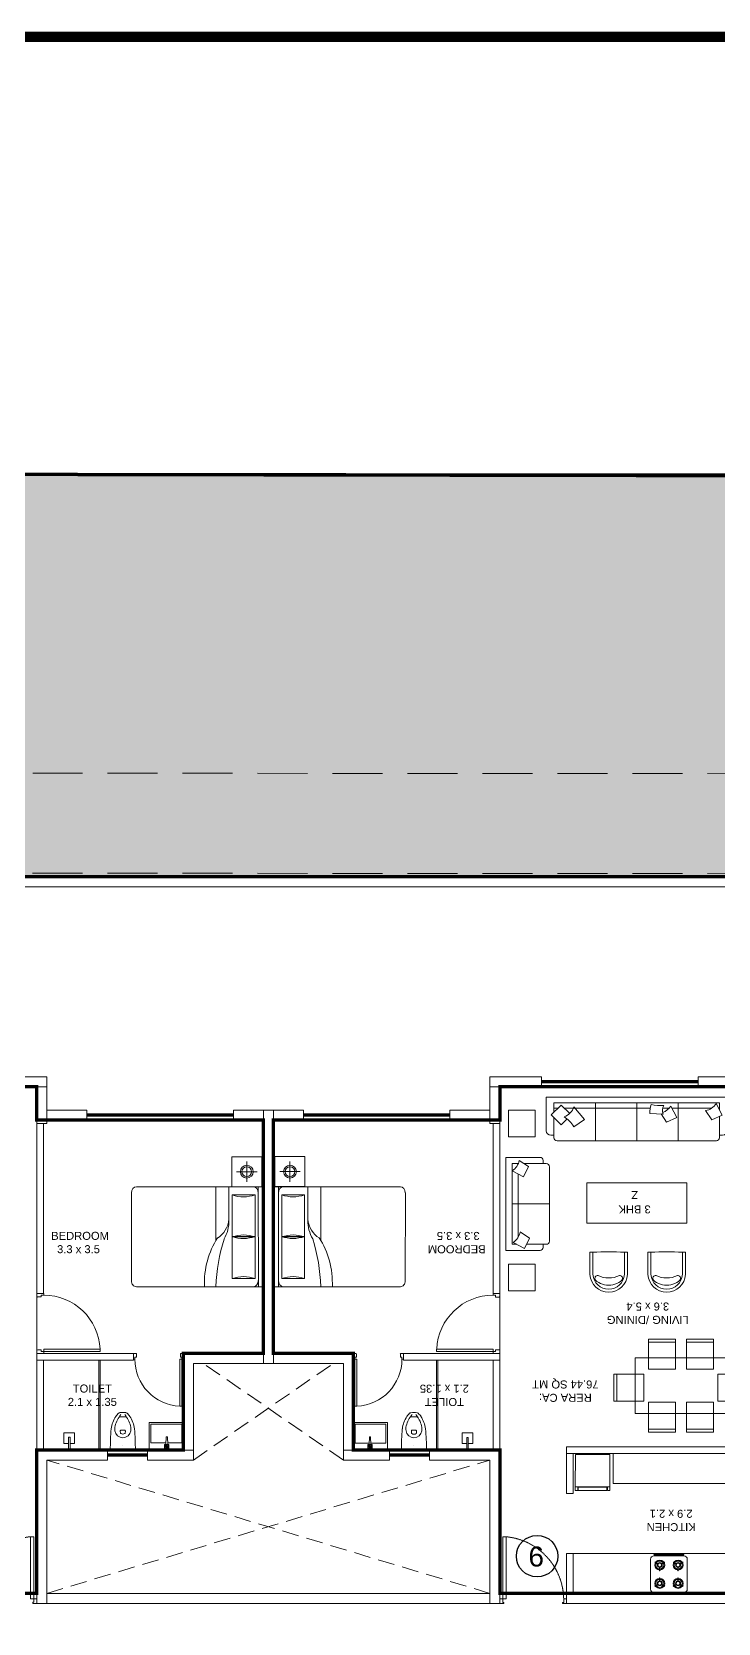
# Model space of a CAD drawing. Header units: inches. Extents: x 27644242 to 29761523, y -859349 to 216979.
# Drawn here: x 29085090 to 29095388, y -317031 to -293162 of the extents above; entities that cross this region are included whole.
import ezdxf

# ---------------------------------------------------------------- set-up
doc = ezdxf.new("R2010")
doc.units = ezdxf.units.IN
doc.header["$MEASUREMENT"] = 0
doc.set_wipeout_variables(frame=1)
for name, pattern in [('01-Xref Col Podium Lvl-1$0$HIDDEN', [0.375, 0.25, -0.125]), ('DASHED', [0.75, 0.5, -0.25]), ('DASHED2', [0.375, 0.25, -0.125]), ('HIDDEN', [0.375, 0.25, -0.125])]:
    doc.linetypes.add(name, pattern=pattern)
doc.layers.get('Defpoints').update_dxf_attribs({"color": 8})
for name, color, linetype, lineweight in [('AHC-A-DUCT', 14, 'HIDDEN', 5), ('DOOR', 4, 'Continuous', 0), ('DOORS', 1, 'Continuous', 9), ('FURN', 250, 'Continuous', 0), ('RVA Site Boundary', 17, 'Continuous', 15), ('WALL', 7, 'Continuous', 20), ('WINDOW', 162, 'Continuous', 13)]:
    doc.layers.add(name, color=color, linetype=linetype, lineweight=lineweight)
for name, color, linetype in [('HATCH', 9, 'Continuous'), ('ROAD', 32, 'Continuous'), ('text', 7, 'Continuous')]:
    doc.layers.add(name, color=color, linetype=linetype)
doc.styles.add('AMITS', font='arial.ttf')

# ---------------------------------------------------------------- blocks, each defined once
blk = doc.blocks.new('A$C3D5F2F58')
at = {"color": 0, "linetype": 'ByBlock'}
blk.add_wipeout([(188, 0), (-188, 0), (-185, -125), (-183, -194), (-179, -263), (-176, -302), (-170, -349), (-151, -415), (-144, -433), (-131, -459), (-112, -495), (-106, -504), (-86, -530), (-72, -545), (-64, -553), (-56, -558), (-41, -562), (-23, -564), (3, -565), (30, -563), (47, -561), (56, -558), (74, -543), (101, -511), (135, -451), (158, -392), (171, -340), (179, -260), (185, -136), (187, -46)], dxfattribs=at)
for p, q in [((-188, 0), (188, 0)), ((0, -63), (0, -63)), ((-38, -282), (-36, -255)), ((-24, -298), (24, -298)), ((36, -255), (38, -282)), ((-43, -497), (43, -497))]:
    blk.add_line(p, q, dxfattribs=at)
at = {"color": 0, "linetype": 'ByBlock', "extrusion": (0, 0, -1)}
for centre, major_axis, ratio, start_param, end_param in [((3903, 5), (4088, 164), 0.940247, 3.100232, 3.182953), ((-3903, 5), (-4088, 164), 0.940247, 3.100232, 3.182953), ((0, -305), (84.4, 84.4), 1, 4.07333, 6.922251), ((0, -292), (-38.2, 38.2), 1, 0.139988, 1.430816), ((276, -258), (321, 321), 1, 3.353441, 3.79389), ((87, -319), (147, 147), 1, 3.705861, 4.079165), ((326, -246), (-323, 323), 1, 4.816657, 5.23508), ((-24, -284), (10, 10), 1, 2.356198, 4.018929), ((-27, -256), (6.03, 6.03), 1, 4.01894, 4.852375), ((24, -284), (-10, 10), 1, 2.264265, 3.926995), ((-326, -246), (-323, 323), 1, 2.618909, 3.037332), ((27, -256), (6.03, 6.03), 1, -0.139979, 0.693472), ((-276, -258), (-321, 321), 1, 2.489302, 2.929752), ((-87, -319), (-147, 147), 1, 2.204028, 2.577331), ((119, -350), (193, 193), 1, 3.092098, 3.328462), ((-41, -527), (24.1, 24.1), 1, 2.528301, 3.092099), ((-43, -474), (16.1, 16.1), 1, 2.356198, 3.387836), ((0, -292), (-193, 193), 1, 3.75489, 4.099099), ((43, -474), (16.1, 16.1), 1, 1.324559, 2.356198), ((41, -527), (24.1, 24.1), 1, 1.620298, 2.184095), ((-119, -350), (193, 193), 1, 1.383935, 1.620298)]:
    blk.add_ellipse(centre, major_axis=major_axis, ratio=ratio, start_param=start_param, end_param=end_param, dxfattribs=at)
blk = doc.blocks.new('A$C3E645E75')
at = {"extrusion": (0, 0, -1), "zscale": -0.9999999999999998, "rotation": 179.9999999999989}
blk.add_blockref('A$C3D5F2F58', (0, 0), dxfattribs=at)
blk = doc.blocks.new('A$C3C731254-flat-1')
at = {"layer": 'FURN'}
for p, q in [((-77430, -2820), (-77431, -2802)), ((-77430, -2802), (-77318, -2797)), ((-77430, -2820), (-77318, -2825))]:
    blk.add_line(p, q, dxfattribs=at)
for points in [[(-77233, -3061), (-77648, -3061), (-77648, -2547), (-77233, -2547)], [(-77263, -2843), (-77263, -2778), (-77318, -2778), (-77318, -2843)], [(-77275, -2831), (-77275, -2791), (-77306, -2791), (-77306, -2831)], [(-77287, -2819), (-77287, -2803), (-77293, -2803), (-77293, -2819)]]:
    blk.add_lwpolyline(points, close=True, dxfattribs=at)
blk.add_lwpolyline([(-77339, -2824), (-77339, -3036), (-77623, -3036), (-77623, -2572), (-77339, -2572), (-77339, -2798)], dxfattribs=at)
blk = doc.blocks.new('A$C3A956F37-flat-1')
at = {"layer": 'FURN'}
blk.add_line((-168, 90), (0, 90), dxfattribs=at)
for points in [[(-97, 67), (-97, 0), (-259, 0), (-259, 161), (-97, 161), (-97, 90)], [(0, 67), (-191, 67), (-191, 90), (-168, 90)]]:
    blk.add_lwpolyline(points, dxfattribs=at)
blk = doc.blocks.new('A$C6E20521E-flat-1-flatten-1')
at = {"layer": 'DOORS', "color": 251}
for p, q in [((-63, 103), (-63, 949)), ((-63, 949), (-27, 949)), ((-27, 103), (-27, 949)), ((-900, 0), (-900, 103)), ((-873, 103), (-900, 103)), ((0, 0), (-900, 0)), ((-873, 67), (-873, 103)), ((-846, 67), (-873, 67)), ((-846, 13), (-846, 67)), ((-27, 103), (-63, 103)), ((-54, 13), (-54, 67)), ((-54, 67), (-27, 67)), ((-27, 103), (0, 103)), ((-27, 67), (-27, 103)), ((0, 0), (0, 103)), ((-859, 0), (-900, 0)), ((-40, 0), (0, 0))]:
    blk.add_line(p, q, dxfattribs=at)
at = {"layer": 'DOORS', "color": 251, "extrusion": (0, 0, -1)}
for centre, major_axis, start_param, end_param in [((-27, 103), (-729, -429), 0.531535, 2.059765), ((-859, 13), (-11.7, -6.7), 3.665191, 5.235988), ((-40, 13), (-11.7, -6.7), 5.235988, 6.806784)]:
    blk.add_ellipse(centre, major_axis=major_axis, ratio=1, start_param=start_param, end_param=end_param, dxfattribs=at)
blk = doc.blocks.new('DOOR_750')
at = {"layer": 'DOOR'}
for points in [[(-70, 50), (-32, 50), (-32, 750), (-70, 750)], [(-750, 50), (-718, 50), (-718, 12), (-705, 12), (-705, 0), (-750, 0)], [(0, 50), (-32, 50), (-32, 12), (-45, 12), (-45, 0), (0, 0)]]:
    blk.add_lwpolyline(points, close=True, dxfattribs=at)
at = {"layer": 'DOOR', "linetype": 'DASHED', "ltscale": 10}
blk.add_arc((-2, 38), 715, 95.4221, 179.0403, dxfattribs=at)
blk = doc.blocks.new('FRDG')
at = {"layer": 'FURN', "color": 8, "lineweight": 0, "extrusion": (3.3432e-08, -6.87431e-09, 1), "elevation": 0}
for points in [[(9345.998, -728.492), (9346.508, -728.492), (9346.508, -727.946), (9345.998, -727.946)], [(9346.508, -727.946), (9346.566, -727.946), (9346.566, -727.986), (9346.508, -727.986)], [(9346.514, -727.992), (9346.566, -727.992), (9346.566, -728.444), (9346.514, -728.444)], [(9346.508, -728.452), (9346.566, -728.452), (9346.566, -728.492), (9346.508, -728.492)]]:
    blk.add_lwpolyline(points, close=True, dxfattribs=at)
blk = doc.blocks.new('hob')
at = {"layer": 'FURN', "extrusion": (2e-16, 7.34249e-08, 1)}
for p, q in [((-747640, 890447), (-747613, 890399)), ((-747640, 890302), (-747613, 890350)), ((-747636, 890449), (-747608, 890402)), ((-747636, 890300), (-747608, 890347)), ((-747510, 890377), (-747566, 890377)), ((-747510, 890372), (-747566, 890372)), ((-747405, 890377), (-747350, 890377)), ((-747405, 890372), (-747350, 890372)), ((-747280, 890449), (-747308, 890402)), ((-747280, 890300), (-747308, 890347)), ((-747276, 890447), (-747303, 890399)), ((-747276, 890302), (-747303, 890350)), ((-747640, 890172), (-747613, 890124)), ((-747636, 890174), (-747608, 890127)), ((-747510, 890102), (-747566, 890102)), ((-747510, 890097), (-747566, 890097)), ((-747405, 890102), (-747350, 890102)), ((-747405, 890097), (-747350, 890097)), ((-747280, 890174), (-747308, 890127)), ((-747276, 890172), (-747303, 890124)), ((-747640, 890027), (-747613, 890075)), ((-747636, 890025), (-747608, 890072)), ((-747280, 890025), (-747308, 890072)), ((-747276, 890027), (-747303, 890075))]:
    blk.add_line(p, q, dxfattribs=at)
at = {"layer": 'FURN', "extrusion": (2e-16, 7.34249e-08, 1), "elevation": 0}
for points in [[(-747233, 889962), (-747683, 889962, -0.414214), (-747733, 890012), (-747733, 890462, -0.414214), (-747683, 890512), (-747233, 890512, -0.414214), (-747183, 890462), (-747183, 890012, -0.414214)], [(-747173, 890462, -0.414214), (-747158, 890447), (-747158, 890027, -0.414214), (-747173, 890012), (-747173, 890027)]]:
    blk.add_lwpolyline(points, format="xyb", close=True, dxfattribs=at)
at = {"layer": 'FURN', "extrusion": (2e-16, 7.34249e-08, 1), "const_width": 20, "elevation": 0}
for points in [[(-747625, 890375, 1), (-747565, 890375, 1)], [(-747290, 890375, 1), (-747350, 890375, 1)], [(-747625, 890100, -1), (-747565, 890100, -1)], [(-747290, 890100, 1), (-747350, 890100, 1)]]:
    blk.add_lwpolyline(points, format="xyb", close=True, dxfattribs=at)
at = {"layer": 'FURN', "extrusion": (2e-16, 7.34249e-08, 1)}
for centre, radius in [((-747595, 890375, 0), 75), ((-747595, 890375, 0), 60), ((-747595, 890375, 0), 37.5), ((-747320, 890375, 0), 75), ((-747320, 890375, 0), 60), ((-747320, 890375, 0), 37.5), ((-747595, 890100, 0), 75), ((-747595, 890100, 0), 60), ((-747595, 890100, 0), 37.5), ((-747320, 890100, 0), 75), ((-747320, 890100, 0), 60), ((-747320, 890100, 0), 37.5)]:
    blk.add_circle(centre, radius, dxfattribs=at)
for centre, start, end in [((-747595, 890375, 0), 118.3146, 121.6854), ((-747595, 890375, 0), 358.3146, 1.6854), ((-747320, 890375, 0), 178.3146, 181.6854), ((-747320, 890375, 0), 58.3146, 61.6854), ((-747320, 890375, 0), 58.3146, 61.6854), ((-747595, 890375, 0), 238.3146, 241.6854), ((-747595, 890100, 0), 118.3146, 121.6854), ((-747595, 890100, 0), 358.3146, 1.6854), ((-747320, 890100, 0), 178.3146, 181.6854), ((-747320, 890375, 0), 298.3146, 301.6854), ((-747320, 890100, 0), 58.3146, 61.6854), ((-747320, 890100, 0), 58.3146, 61.6854), ((-747595, 890100, 0), 238.3146, 241.6854), ((-747320, 890100, 0), 298.3146, 301.6854)]:
    blk.add_arc(centre, 85, start, end, dxfattribs=at)
blk = doc.blocks.new('DINING TBALE')
at = {"layer": 'FURN'}
for p, q in [((552, 1665, 0), (552, 1710, 0)), ((552, 1710, 0), (957, 1710, 0)), ((552, 1665, 0), (552, 1710, 0)), ((957, 1710, 0), (957, 1665, 0)), ((1123, 1710, 0), (1123, 1665, 0)), ((1528, 1710, 0), (1123, 1710, 0)), ((1528, 1665, 0), (1528, 1710, 0)), ((1528, 1665, 0), (1528, 1710, 0)), ((957, 1665, 0), (552, 1665, 0)), ((552, 1665, 0), (552, 1260, 0)), ((957, 1665, 0), (552, 1665, 0)), ((957, 1260, 0), (957, 1665, 0)), ((1123, 1260, 0), (1123, 1665, 0)), ((1123, 1665, 0), (1528, 1665, 0)), ((1123, 1665, 0), (1528, 1665, 0)), ((1528, 1665, 0), (1528, 1260, 0)), ((1726, 1426, 0), (354, 1426, 0)), ((354, 1426, 0), (354, 594, 0)), ((552, 1260, 0), (957, 1260, 0)), ((1528, 1260, 0), (1123, 1260, 0)), ((1726, 1426, 0), (1726, 594, 0)), ((35, 1184, 0), (80, 1184, 0)), ((35, 779, 0), (35, 1184, 0)), ((485, 1184, 0), (80, 1184, 0)), ((80, 1184, 0), (80, 779, 0)), ((80, 1184, 0), (80, 779, 0)), ((485, 779, 0), (485, 1184, 0)), ((1595, 1184, 0), (2000, 1184, 0)), ((1595, 779, 0), (1595, 1184, 0)), ((2045, 1184, 0), (2000, 1184, 0)), ((2000, 1184, 0), (2000, 779, 0)), ((2000, 1184, 0), (2000, 779, 0)), ((2045, 779, 0), (2045, 1184, 0)), ((80, 779, 0), (35, 779, 0)), ((80, 779, 0), (35, 779, 0)), ((80, 779, 0), (485, 779, 0)), ((552, 761, 0), (957, 761, 0)), ((552, 761, 0), (552, 356, 0)), ((957, 761, 0), (957, 356, 0)), ((1123, 761, 0), (1123, 356, 0)), ((1528, 761, 0), (1123, 761, 0)), ((1528, 761, 0), (1528, 356, 0)), ((2000, 779, 0), (1595, 779, 0)), ((2000, 779, 0), (2045, 779, 0)), ((2000, 779, 0), (2045, 779, 0)), ((354, 594, 0), (1726, 594, 0)), ((552, 356, 0), (552, 311, 0)), ((552, 356, 0), (552, 311, 0)), ((957, 356, 0), (552, 356, 0)), ((957, 356, 0), (552, 356, 0)), ((552, 311, 0), (957, 311, 0)), ((957, 311, 0), (957, 356, 0)), ((1123, 311, 0), (1123, 356, 0)), ((1123, 356, 0), (1528, 356, 0)), ((1123, 356, 0), (1528, 356, 0)), ((1528, 311, 0), (1123, 311, 0)), ((1528, 356, 0), (1528, 311, 0)), ((1528, 356, 0), (1528, 311, 0))]:
    blk.add_line(p, q, dxfattribs=at)
blk = doc.blocks.new('A$C700F438C')
at = {"layer": 'FURN', "color": 8, "extrusion": (-6.65399e-08, 5.27913e-08, 1)}
for p, q in [((0.073, 1.5, 0), (1.83, 1.5, 0)), ((1.98, 1.5, 0), (1.53, 1.5, 0)), ((1.98, 1.5, 0), (1.53, 1.5, 0)), ((1.98, 1.5, 0), (1.53, 1.5, 0)), ((1.904, 1.5, 0), (1.904, 0, 0)), ((0, 0.091, 0), (0, 1.409, 0)), ((1.855, 1.378, 0), (1.512, 1.378, 0)), ((1.512, 1.378, 0), (1.512, 0.747, 0)), ((1.855, 0.747, 0), (1.855, 1.378, 0)), ((1.267, 0.799, 0), (1.267, 0, 0)), ((1.512, 0.122, 0), (1.512, 0.754, 0)), ((1.512, 0.754, 0), (1.855, 0.754, 0)), ((1.512, 0.747, 0), (1.855, 0.747, 0)), ((1.855, 0.754, 0), (1.855, 0.122, 0)), ((1.463, 0.503, 0), (1.463, 0, 0)), ((1.83, 0, 0), (0.074, 0, 0)), ((1.855, 0.122, 0), (1.512, 0.122, 0)), ((1.904, 0, 0), (1.98, 0, 0))]:
    blk.add_line(p, q, dxfattribs=at)
at = {"layer": 'FURN', "linetype": 'Continuous', "lineweight": 0, "extrusion": (-6.65399e-08, 5.27913e-08, 1)}
blk.add_line((1.83, 0, 0), (1.917, 0, 0), dxfattribs=at)
at = {"layer": 'FURN', "color": 8, "extrusion": (6.65399e-08, -5.27913e-08, -1)}
for centre, major_axis, ratio, start_param, end_param in [((0.073, 1.409, 0), (0, -0.0914, 0), 0.803207, 1.570796, 3.141593), ((1.959, 1.454, 0), (0, -1.077, 0), 0.803207, 0.880587, 1.613256), ((3.067, 1.603, 0), (0, -2.243, 0), 0.803207, 1.197175, 1.525138), ((1.83, 1.409, 0), (0, -0.0914, 0), 0.803207, 3.141593, 4.712389), ((1.683, 2.11, 0), (0, -0.762, 0), 0.803207, -0.283794, 0.283794), ((0.669, 0.085, 0), (-0.705, -0.615, 0), 0.604617, 2.952061, 3.536756), ((-0.032, 0.19, 0), (-1.467, -0.494, 0), 0.581007, 3.019706, 3.343381), ((1.684, 0.015, 0), (0, -0.762, 0), 0.803207, 2.857799, 3.425387), ((0.074, 0.091, 0), (0, -0.0914, 0), 0.803207, 0, 1.570796), ((1.83, 0.092, 0), (0, -0.0914, 0), 0.803207, -1.570796, 0)]:
    blk.add_ellipse(centre, major_axis=major_axis, ratio=ratio, start_param=start_param, end_param=end_param, dxfattribs=at)
at = {"layer": 'FURN', "color": 8, "extrusion": (-6.65399e-08, 5.27913e-08, 1)}
for centre, start_param, end_param in [((1.683, 1.485, 0), -0.283794, 0.283794), ((1.684, -0.61, 0), 2.857799, 3.425387)]:
    blk.add_ellipse(centre, major_axis=(0, -0.762, 0), ratio=0.803207, start_param=start_param, end_param=end_param, dxfattribs=at)
blk = doc.blocks.new('BEDROOM')
at = {"layer": 'FURN', "linetype": 'Continuous', "extrusion": (-5.00305e-08, -8.66553e-08, 1)}
for p, q in [((1066, 501, 0), (1066, 193, 0)), ((912, 347, 0), (1220, 347, 0))]:
    blk.add_line(p, q, dxfattribs=at)
at = {"layer": 'FURN', "ltscale": 500}
blk.add_line((1315, 122, 0), (1315, -1378, 0), dxfattribs=at)
at = {"layer": 'FURN', "ltscale": 0.05, "extrusion": (-5.00305e-08, -8.66553e-08, 1), "elevation": 0}
blk.add_lwpolyline([(1291, 122), (841, 122), (841, 572), (1291, 572)], close=True, dxfattribs=at)
at = {"layer": 'FURN', "linetype": 'Continuous', "extrusion": (-5.00305e-08, -8.66553e-08, 1)}
for radius in [97, 72.8]:
    blk.add_circle((1066, 347, 0), radius, dxfattribs=at)
at = {"layer": 'FURN', "extrusion": (-3.01072e-07, 1.30707e-07, 1), "xscale": -1000.000000000015, "yscale": 1000.000000000015, "zscale": 1000.000000000007, "rotation": 180.0236273616612}
blk.add_blockref('A$C700F438C', (-665, 121, 0), dxfattribs=at)
blk = doc.blocks.new('A$C65A37FE3-flat-1-flatten-1')
at = {"layer": 'DOOR', "color": 252, "true_color": 0x939598}
for p, q in [((34, 0), (0, 0)), ((0, 0), (0, -86)), ((23, -86), (0, -86)), ((45, -56), (23, -56)), ((23, -56), (23, -86)), ((23, -86), (53, -86)), ((23, -86), (23, -791)), ((45, -11), (45, -56)), ((53, -86), (53, -791)), ((705, -11), (705, -56)), ((705, -56), (728, -56)), ((716, 0), (750, 0)), ((728, -56), (728, -86)), ((728, -86), (750, -86)), ((750, 0), (750, -86)), ((53, -791), (23, -791))]:
    blk.add_line(p, q, dxfattribs=at)
at = {"layer": 'DOOR', "color": 252, "extrusion": (0, 0, -1)}
for centre, major_axis, start_param, end_param in [((34, -11), (-9.71, -5.68), 2.09983, 3.670626), ((23, -86), (-611, -353), 3.665191, 5.193422), ((716, -11), (-9.71, -5.68), 0.529033, 2.09983)]:
    blk.add_ellipse(centre, major_axis=major_axis, ratio=1, start_param=start_param, end_param=end_param, dxfattribs=at)
blk = doc.blocks.new('sofa-12')
at = {"color": 0, "linetype": 'ByBlock'}
for p, q in [((0, 0), (0, 0.537)), ((0.075, 0.612), (0.125, 0.612)), ((0.125, 0.612), (0.125, 0.65)), ((0.125, 0.612), (0.125, 0.327)), ((0.175, 0.7), (2.742, 0.7)), ((0.792, 0.7), (0.792, 0.087)), ((1.458, 0.7), (1.458, 0.087)), ((2.125, 0.7), (2.125, 0.087)), ((2.792, 0.65), (2.792, 0.612)), ((2.792, 0.612), (2.842, 0.612)), ((2.792, 0.306), (2.792, 0.612)), ((2.917, 0.537), (2.917, 0)), ((0.241, 0.442), (0.081, 0.283)), ((0.081, 0.283), (0.241, 0.124)), ((0.335, 0.347), (0.241, 0.442)), ((0.241, 0.124), (0.378, 0.261)), ((0.618, 0.356), (0.447, 0.473)), ((0.447, 0.154), (0.618, 0.356)), ((1.671, 0.261), (1.882, 0.27)), ((1.849, 0.268), (1.937, 0.402)), ((1.937, 0.402), (2.105, 0.325)), ((2.105, 0.325), (2.006, 0.141)), ((2.568, 0.214), (2.667, 0.364)), ((2.667, 0.364), (2.834, 0.286)), ((2.834, 0.286), (2.736, 0.102)), ((2.917, 0), (0, 0)), ((0.125, 0.24), (0.125, 0.087)), ((0.19, 0.175), (0.125, 0.175)), ((0.125, 0.087), (2.792, 0.087)), ((1.674, 0.175), (0.291, 0.175)), ((1.98, 0.175), (1.877, 0.175)), ((2.665, 0.175), (2.024, 0.175)), ((2.792, 0.175), (2.775, 0.175)), ((2.792, 0.087), (2.792, 0.206))]:
    blk.add_line(p, q, dxfattribs=at)
for centre, radius, start, end in [((0.075, 0.537), 0.075, 90, 180), ((0.175, 0.65), 0.05, 90, 180), ((2.742, 0.65), 0.05, 0, 90), ((2.842, 0.537), 0.075, 0, 90), ((0.025, 0.736), 0.497, 301.9301, 328.0699), ((0.211, 0.077), 0.248, 18.0785, 71.9215), ((2.044, 0.231), 0.374, 175.4155, 198.0697), ((2.038, 0.215), 0.166, 160.8325, 209.9235), ((1.845, -0.512), 0.646, 85.599, 104.0402), ((1.796, 0.008), 0.249, 32.3301, 71.5057), ((2.526, -0.031), 0.249, 32.3301, 80.157)]:
    blk.add_arc(centre, radius, start, end, dxfattribs=at)
blk = doc.blocks.new('cha-1')
at = {"color": 0, "linetype": 'ByBlock'}
for points in [[(375, 10), (375, 453, 0.950858), (-375, 453), (-375, 10)], [(315, 11), (315, 452, 0.946504), (-315, 452), (-315, 11)]]:
    blk.add_lwpolyline(points, format="xyb", dxfattribs=at)
for centre, radius, start, end in [((0, 263), 405, 42.4573, 137.5427), ((-217, 533), 58.2, 126.2045, 258.1486), ((-224, 501), 25, 258.1486, 294.8492), ((0, 17), 508, 65.1508, 114.8492), ((224, 501), 25, 245.1508, 281.8514), ((217, 533), 58.2, 281.8514, 53.7955), ((-347, 125), 118, 256.2867, 285.6904), ((0, 4466), 4466, 265.9551, 274.0449), ((347, 125), 118, 254.3096, 283.7133)]:
    blk.add_arc(centre, radius, start, end, dxfattribs=at)
blk = doc.blocks.new('sofa-14')
at = {"color": 0, "linetype": 'ByBlock'}
for p, q in [((0, 0.55), (0, 0)), ((0.1, 0.6), (0.05, 0.6)), ((0.1, 0.65), (0.1, 0.292)), ((1.35, 0.7), (0.15, 0.7)), ((0.75, 0.1), (0.75, 0.7)), ((1.4, 0.332), (1.4, 0.65)), ((1.45, 0.6), (1.4, 0.6)), ((1.5, 0), (1.5, 0.55)), ((0.049, 0.214), (0.147, 0.364)), ((0.147, 0.364), (0.315, 0.286)), ((0.315, 0.286), (0.216, 0.102)), ((1.201, 0.228), (1.3, 0.378)), ((1.3, 0.378), (1.468, 0.301)), ((1.468, 0.301), (1.369, 0.116)), ((0, 0), (1.5, 0)), ((0.1, 0.199), (0.1, 0.1)), ((0.1, 0.1), (1.4, 0.1)), ((0.268, 0.2), (1.28, 0.2)), ((1.4, 0.1), (1.4, 0.174))]:
    blk.add_line(p, q, dxfattribs=at)
for centre, radius, start, end in [((0.05, 0.55), 0.05, 90, 180), ((0.15, 0.65), 0.05, 90, 180), ((1.35, 0.65), 0.05, 360, 90), ((1.45, 0.55), 0.05, 0, 90), ((0.006, -0.031), 0.249, 32.3301, 80.157), ((1.159, -0.017), 0.249, 32.3301, 80.157)]:
    blk.add_arc(centre, radius, start, end, dxfattribs=at)
blk = doc.blocks.new('3BHKXYZ')
at = {"layer": 'FURN', "ltscale": 500}
for p, q in [((11122, 1517), (8222, 1517)), ((10526, 467), (8222, 467)), ((10526, 467), (10526, 17)), ((13152, -1383), (13152, -33)), ((13172, -1383), (13172, -33))]:
    blk.add_line(p, q, dxfattribs=at)
at = {"layer": 'FURN', "ltscale": 500, "elevation": 0}
for points in [[(12092, -2823), (12092, -2423), (11692, -2423), (11692, -2823)], [(12092, -5130), (12092, -4730), (11692, -4730), (11692, -5130)]]:
    blk.add_lwpolyline(points, close=True, dxfattribs=at)
at = {"layer": 'FURN', "ltscale": 1000}
blk.add_lwpolyline([(9420, -3439), (9420, -4039), (10920, -4039), (10920, -3439)], close=True, dxfattribs=at)
at = {"layer": 'WALL', "ltscale": 500}
for p, q in [((11122, 1517), (11222, 1517)), ((11122, 617), (11222, 617)), ((13282, 117), (12372, 117)), ((13882, -33), (13882, 117)), ((13882, 117), (14572, 117)), ((14572, 117), (14572, -1334)), ((13882, -33), (14572, -33)), ((14422, -33), (14422, -1483)), ((15772, -1334), (14572, -1334)), ((15772, -5133), (15772, -1334)), ((15622, -1483), (14422, -1483)), ((15622, -4983), (15622, -1483)), ((15172, -4983, 0), (15622, -4983, 0)), ((15172, -4983, 0), (15172, -5133, 0)), ((15172, -5133, 0), (15772, -5133, 0))]:
    blk.add_line(p, q, dxfattribs=at)
blk.add_lwpolyline([(11222, 2267), (7172, 2267), (7172, 2117), (11222, 2117)], close=True, dxfattribs=at)
at = {"layer": 'WALL', "color": 7, "ltscale": 500}
for points in [[(12372, 117), (12372, 2267), (12222, 2267), (12222, -1483)], [(12322, -1383), (12322, -33)], [(12222, -2383), (12222, -4933), (12322, -4933), (12322, -2383), (12222, -2383)]]:
    blk.add_lwpolyline(points, dxfattribs=at)
at = {"layer": 'WALL', "ltscale": 500}
for points in [[(11222, 1517), (11222, 2117), (11122, 2117), (11122, 1517)], [(11122, 617), (11122, 17), (11222, 17), (11222, 617)], [(12222, -1483), (13672, -1483), (13672, -1383), (12222, -1383)]]:
    blk.add_lwpolyline(points, dxfattribs=at)
at = {"layer": 'WALL', "color": 7, "ltscale": 500}
for points in [[(11222, -83), (11222, 17), (8622, 17), (8622, -83)], [(12222, -5484), (12372, -5483), (12372, -4933), (12222, -4933)], [(12972, -5133), (12972, -4983), (12372, -4983), (12372, -5133)], [(9247, -5633), (9247, -5483), (8272, -5483), (8272, -5633)], [(12372, -5633), (12372, -5483), (11597, -5483), (11597, -5633)]]:
    blk.add_lwpolyline(points, close=True, dxfattribs=at)
at = {"layer": 'WINDOW', "ltscale": 500, "const_width": 50, "elevation": 0}
blk.add_lwpolyline([(12972, -5058), (15172, -5058)], dxfattribs=at)
at = {"layer": 'WINDOW', "ltscale": 500, "const_width": 50}
blk.add_lwpolyline([(9247, -5558), (11597, -5558)], dxfattribs=at)
at = {"rotation": 89.99999999999125}
for name, p in [('A$C3A956F37-flat-1', (12788, -33)), ('A$C3C731254-flat-1', (11361, 77200))]:
    blk.add_blockref(name, p, dxfattribs=at)
at = {"layer": 'DOOR', "xscale": -1.333333977559269, "yscale": 1.333333977559269, "zscale": 1.333333977559269, "rotation": 180}
blk.add_blockref('DOOR_750', (12222, 2267), dxfattribs=at)
at = {"layer": 'FURN', "rotation": 270.0000000000086}
blk.add_blockref('hob', (-880550, -745629, 0), dxfattribs=at)
at = {"layer": 'FURN', "extrusion": (-6.40542e-09, -9.36485e-09, 1), "xscale": -950.0000000000178, "yscale": 950.0000000000116, "zscale": 950.0000000000108, "rotation": 269.9749165264677}
blk.add_blockref('FRDG', (698753, -8878966, 0), dxfattribs=at)
at = {"layer": 'FURN', "extrusion": (0, 0, -1), "zscale": -1, "rotation": 179.9997802697438}
blk.add_blockref('A$C3E645E75', (-13513, -33), dxfattribs=at)
at = {"layer": 'FURN', "ltscale": 1000, "xscale": -1, "rotation": 180}
blk.add_blockref('DINING TBALE', (8468, 11, 0), dxfattribs=at)
at = {"layer": 'FURN', "ltscale": 500, "xscale": -1, "rotation": 180}
blk.add_blockref('BEDROOM', (14307, -3862, 0), dxfattribs=at)
at = {"layer": 'FURN', "ltscale": 1000, "xscale": 931.2742623500526, "yscale": 931.2742623500526, "zscale": 931.2742623500526, "rotation": 90.00000000000006}
blk.add_blockref('sofa-14', (12133, -4423), dxfattribs=at)
at = {"layer": 'FURN', "ltscale": 1000, "xscale": -931.2742623500526, "yscale": 931.2742623500526, "zscale": 931.2742623500526}
blk.add_blockref('sofa-12', (11528, -5324), dxfattribs=at)
at = {"layer": 'WALL', "ltscale": 500, "xscale": -1, "rotation": 269.9999999999992}
blk.add_blockref('A$C6E20521E-flat-1-flatten-1', (12223, -1483), dxfattribs=at)
at = {"layer": 'text', "ltscale": 100, "char_height": 120, "width": 1715.23, "style": 'AMITS'}
for s, insert, attachment_point in [('\\pxqc;KITCHEN\\P2.9 x 2.1', (8796, 861), 7), ('\\pxqc;RERA CA: \\P76.44 SQ MT', (10383, -1110), 7), ('\\pxqc;LIVING /DINING\\P3.6 x 5.4', (9147, -2248), 7), ('\\pxqc; BEDROOM\\P3.3 x 3.5', (13706, -2985), 3)]:
    blk.add_mtext(s, dxfattribs=dict(at, insert=insert, attachment_point=attachment_point))
at = {"layer": 'text', "color": 1, "ltscale": 100, "char_height": 120, "width": 1715.23, "attachment_point": 3, "style": 'AMITS'}
for s, insert in [('\\pxqc;3 BHK', (11060, -3583)), ('\\pxqc;Z', (11060, -3799))]:
    blk.add_mtext(s, dxfattribs=dict(at, insert=insert))
at = {"layer": 'Defpoints', "ltscale": 500}
blk.add_lwpolyline([(8222, 2117, 50, 50, 0), (8222, -133, 50, 50, 0), (8072, -133, 50, 50, 0), (8072, -33, 50, 50, 0), (6422, -33, 50, 50, 0), (6422, -1483, 50, 50, 0), (3872, -1483, 50, 50, 0), (3872, -33, 50, 50, 0), (1522, -33, 50, 50, 0), (1522, -4983, 50, 50, 0), (5222, -4983, 50, 50, 0), (5222, -5484, 50, 50, 0), (8172, -5483, 50, 50, 0), (8172, -5483, 50, 50, 0), (12222, -5484, 50, 50, 0), (12222, -4983, 50, 50, 0), (15622, -4983, 50, 50, 0), (15622, -1484, 50, 50, 0), (14422, -1483, 50, 50, 0), (14422, -33, 50, 50, 0), (12222, -33, 50, 50, 0), (12222, 2117, 50, 50, 0), (8222, 2117, 50, 50, 0)], format="xyseb", dxfattribs=at)
at = {"layer": 'WALL', "ltscale": 500}
for q in [(13282, 117), (12222, -33)]:
    blk.add_line((13282, -33), q, dxfattribs=at)
at = {"layer": 'WINDOW', "ltscale": 500, "const_width": 50}
blk.add_lwpolyline([(13282, 42), (13882, 42)], dxfattribs=at)
at = {"layer": 'WALL', "ltscale": 500, "rotation": 180}
blk.add_blockref('A$C65A37FE3-flat-1-flatten-1', (14422, -1483), dxfattribs=at)
at = {"layer": 'text', "ltscale": 100, "insert": (13914, -694), "char_height": 120, "width": 1715.23, "attachment_point": 3, "style": 'AMITS'}
blk.add_mtext('\\pxqc;TOILET\\P2.1 x 1.35', dxfattribs=at)
at = {"layer": 'FURN', "ltscale": 1000, "xscale": 0.7494972036074088, "yscale": 0.7494972036074088, "zscale": 0.7494972036074088}
for p in [(9721, -3008), (10591, -3008)]:
    blk.add_blockref('cha-1', p, dxfattribs=at)

msp = doc.modelspace()

# ---------------------------------------------------------------- hatches: boundary and pattern name
at = {"layer": 'HATCH', "ltscale": 500, "true_color": 0x1f7f00, "transparency": 33554508}
h = msp.add_hatch(color=86, dxfattribs=at)
h.dxf.hatch_style = 1
h.paths.add_polyline_path([(29121495.6, -307841.6), (29102964.4, -307841.6), (29102964.4, -305834), (29032701.9, -305834), (29021381.5, -305849.3), (29018798.4, -300010.2), (29034924.6, -299825.2), (29046518.8, -299772.4), (29055109.9, -299786.4), (29064432, -299782.6), (29069708.8, -299784.6), (29080752.3, -299792.5), (29102254.4, -299831), (29119486.9, -299903)])

# ---------------------------------------------------------------- linework, layer by layer
at = {"layer": 'FURN', "ltscale": 500}
for p, q in [((29086094.1, -313084), (29086094.1, -314434.1)), ((29086114.1, -313084), (29086114.1, -314434.1))]:
    msp.add_line(p, q, dxfattribs=at)
at = {"layer": 'ROAD', "ltscale": 500}
msp.add_line((29021394.1, -305834), (29121004.1, -305834), dxfattribs=at)
at = {"layer": 'RVA Site Boundary', "ltscale": 500}
msp.add_lwpolyline([(29057283.4, -299764.8), (29071605.7, -299770.1), (29095865.5, -299789), (29119499.5, -299887.7), (29121971, -309655.3), (29122056.5, -310019.7)], dxfattribs=at)
at = {"layer": 'RVA Site Boundary', "color": 252, "linetype": '01-Xref Col Podium Lvl-1$0$HIDDEN', "ltscale": 3000}
for points in [[(29057289.2, -304264.8), (29071603.1, -304270.1), (29095854.4, -304289), (29115992.6, -304373.1), (29117598.9, -310721.4), (29117675.6, -311048)], [(29057291.2, -305764.8), (29071602.3, -305770.1), (29095850.6, -305789), (29114823.7, -305868.3), (29116141.6, -311076.8), (29116215.3, -311390.7)]]:
    msp.add_lwpolyline(points, dxfattribs=at)
at = {"layer": 'WALL', "ltscale": 500}
for p, q in [((29088114.5, -309484, 0), (29088114.5, -309334, 0)), ((29087364.1, -314434), (29087364.1, -312984)), ((29087514.1, -314584), (29087514.1, -313133.8)), ((29086224, -314584), (29085314.4, -314584)), ((29086824, -314434), (29086824, -314584)), ((29086824, -314434), (29087514.1, -314434)), ((29086824, -314584), (29087514.1, -314584))]:
    msp.add_line(p, q, dxfattribs=at)
at = {"layer": 'WALL', "color": 250, "ltscale": 500, "const_width": 50}
msp.add_lwpolyline([(29121495.6, -307841.6), (29102964.4, -307841.6), (29102964.4, -305834), (29032701.9, -305834), (29021381.5, -305849.3), (29018798.4, -300010.2), (29034924.6, -299825.2), (29046518.8, -299772.4), (29055109.9, -299786.4), (29064432, -299782.6), (29069708.8, -299784.6), (29080752.3, -299792.5), (29102254.4, -299831), (29119486.9, -299903), (29121495.6, -307841.6)], dxfattribs=at)
at = {"layer": 'WALL', "color": 7, "ltscale": 500}
for points in [[(29085314.4, -308834), (29085314.4, -308984), (29084539.4, -308984), (29084539.4, -308834)], [(29085164.4, -308984), (29085314.4, -308984), (29085314.7, -309534), (29085164.7, -309534)], [(29085914.5, -309334.3), (29085914.5, -309484.3), (29085314.7, -309484), (29085314.7, -309334)]]:
    msp.add_lwpolyline(points, close=True, dxfattribs=at)
for points in [[(29085164.4, -312084), (29085164.4, -309534.2), (29085264.4, -309534.2), (29085264.4, -312084), (29085164, -312084)], [(29085314.4, -314584), (29085314.4, -316734), (29085164.4, -316734), (29085164.4, -312984)], [(29085264.4, -313084), (29085264.4, -314434)]]:
    msp.add_lwpolyline(points, dxfattribs=at)
at = {"layer": 'WALL', "ltscale": 500}
msp.add_lwpolyline([(29085164.4, -312984), (29086613.9, -312984), (29086613.9, -313084), (29085164.4, -313084)], dxfattribs=at)
msp.add_lwpolyline([(29085314.4, -316734), (29091964.4, -316734.1), (29091964.4, -316584.1), (29085314.4, -316584)], close=True, dxfattribs=at)
at = {"layer": 'WINDOW', "ltscale": 500, "const_width": 50, "elevation": 0}
msp.add_lwpolyline([(29085914.5, -309409.3), (29088114.5, -309409.9)], dxfattribs=at)

# ---------------------------------------------------------------- block references
at = {"xscale": -1, "rotation": 90.00000000000874}
for name, p in [('A$C3C731254-flat-1', (29084303.5, -391667.3)), ('A$C3A956F37-flat-1', (29085730.2, -314434.1))]:
    msp.add_blockref(name, p, dxfattribs=at)
at = {"layer": 'DOOR', "xscale": 1.333333977559269, "yscale": 1.333333977559269, "zscale": 1.333333977559269}
msp.add_blockref('DOOR_750', (29085164.4, -316734), dxfattribs=at)
at = {"layer": 'WALL', "ltscale": 500, "rotation": 270.0000000000007}
msp.add_blockref('A$C6E20521E-flat-1-flatten-1', (29085165.7, -312984), dxfattribs=at)

# ---------------------------------------------------------------- texts
at = {"layer": 'text', "ltscale": 100, "insert": (29086648.3, -311482.8), "char_height": 120, "width": 1715.235, "attachment_point": 9, "style": 'AMITS'}
msp.add_mtext('\\pxqc; BEDROOM\\P3.3 x 3.5', dxfattribs=at)

# ---------------------------------------------------------------- next in the draw order: block references
at = {"layer": 'WALL', "ltscale": 500, "rotation": 180}
msp.add_blockref('3BHKXYZ', (29104336.5, -314467.5), dxfattribs=at)

# ---------------------------------------------------------------- next in the draw order: linework, layer by layer
at = {"layer": 'AHC-A-DUCT', "linetype": 'DASHED2', "ltscale": 1000}
for p, q in [((29087514.1, -314584), (29089614.8, -313133.8)), ((29089764.7, -314584), (29087664.1, -313133.8)), ((29085314.4, -316584), (29091964.4, -314584)), ((29091964.4, -316584), (29085314.4, -314584))]:
    msp.add_line(p, q, dxfattribs=at)
at = {"layer": 'Defpoints', "linetype": 'Continuous', "const_width": 154.4}
msp.add_lwpolyline([(29126788.6, -293238.9), (29126788.6, -367488.9), (29018201.9, -367488.9), (29018201.9, -293238.9)], close=True, dxfattribs=at)
at = {"layer": 'text', "color": 1, "ltscale": 500}
msp.add_circle((29092671.5, -316025.7), 311.4, dxfattribs=at)
at = {"layer": 'WALL', "ltscale": 500}
for p, q in [((29088114.5, -309334, 0), (29088714.4, -309334, 0)), ((29088714.4, -309334), (29088714.4, -313133.8)), ((29088114.5, -309484, 0), (29088564.4, -309484, 0)), ((29088564.4, -309484), (29088564.4, -312984)), ((29088564.4, -312984), (29087364.1, -312984)), ((29088714.4, -313133.8), (29087514.1, -313133.8))]:
    msp.add_line(p, q, dxfattribs=at)
for points in [[(29032714.5, -308834), (29032714.5, -305834), (29102964.4, -305834), (29102964.4, -309333.8)], [(29032864.5, -308834), (29032864.5, -305984), (29102814.4, -305984), (29102814.4, -309333.8)]]:
    msp.add_lwpolyline(points, dxfattribs=at)

# ---------------------------------------------------------------- next in the draw order: block references
at = {"layer": 'FURN', "ltscale": 500}
msp.add_blockref('BEDROOM', (29087249.8, -310605.8, 0), dxfattribs=at)

# ---------------------------------------------------------------- next in the draw order: texts
at = {"layer": 'text', "color": 1, "ltscale": 100, "insert": (29092285.6, -315881.3), "char_height": 300, "width": 744.906, "attachment_point": 1, "style": 'AMITS'}
msp.add_mtext('\\pxqc;6', dxfattribs=at)

# ---------------------------------------------------------------- next in the draw order: block references
at = {"layer": 'FURN', "rotation": 359.9997802697438}
msp.add_blockref('A$C3E645E75', (29086455.7, -314434), dxfattribs=at)

# ---------------------------------------------------------------- next in the draw order: linework, layer by layer
at = {"layer": 'Defpoints', "ltscale": 500}
msp.add_lwpolyline([(29081164.2, -316584, 50, 50, 0), (29081164.2, -314334, 50, 50, 0), (29081014.2, -314334, 50, 50, 0), (29081014.2, -314434, 50, 50, 0), (29079364.4, -314434, 50, 50, 0), (29079364.4, -312984, 50, 50, 0), (29076814.7, -312984, 50, 50, 0), (29076814.7, -314434, 50, 50, 0), (29074464.2, -314434, 50, 50, 0), (29074464.6, -309484.2, 50, 50, 0), (29078164.4, -309484.2, 50, 50, 0), (29078164.4, -308983.7, 50, 50, 0), (29081114.4, -308984, 50, 50, 0), (29081114.4, -308984.1, 50, 50, 0), (29085164.6, -308983.9, 50, 50, 0), (29085164.6, -309484.1, 50, 50, 0), (29088564.7, -309484, 50, 50, 0), (29088564.6, -312983.9, 50, 50, 0), (29087364.1, -312984, 50, 50, 0), (29087364.1, -314434, 50, 50, 0), (29085164.4, -314434, 50, 50, 0), (29085164.4, -316584, 50, 50, 0), (29081164.2, -316584, 50, 50, 0)], format="xyseb", dxfattribs=at)
at = {"layer": 'WALL', "ltscale": 500}
for q in [(29085164.4, -314434), (29086224, -314584)]:
    msp.add_line((29086224, -314434), q, dxfattribs=at)
at = {"layer": 'WINDOW', "ltscale": 500, "const_width": 50}
msp.add_lwpolyline([(29086224, -314509), (29086824, -314509)], dxfattribs=at)

# ---------------------------------------------------------------- next in the draw order: block references
at = {"layer": 'WALL', "ltscale": 500, "xscale": -1}
msp.add_blockref('A$C65A37FE3-flat-1-flatten-1', (29087364.1, -312984), dxfattribs=at)

# ---------------------------------------------------------------- next in the draw order: texts
at = {"layer": 'text', "ltscale": 100, "insert": (29086855.9, -313773.3), "char_height": 120, "width": 1715.235, "attachment_point": 9, "style": 'AMITS'}
msp.add_mtext('\\pxqc;TOILET\\P2.1 x 1.35', dxfattribs=at)

doc.saveas('drawing.dxf')
